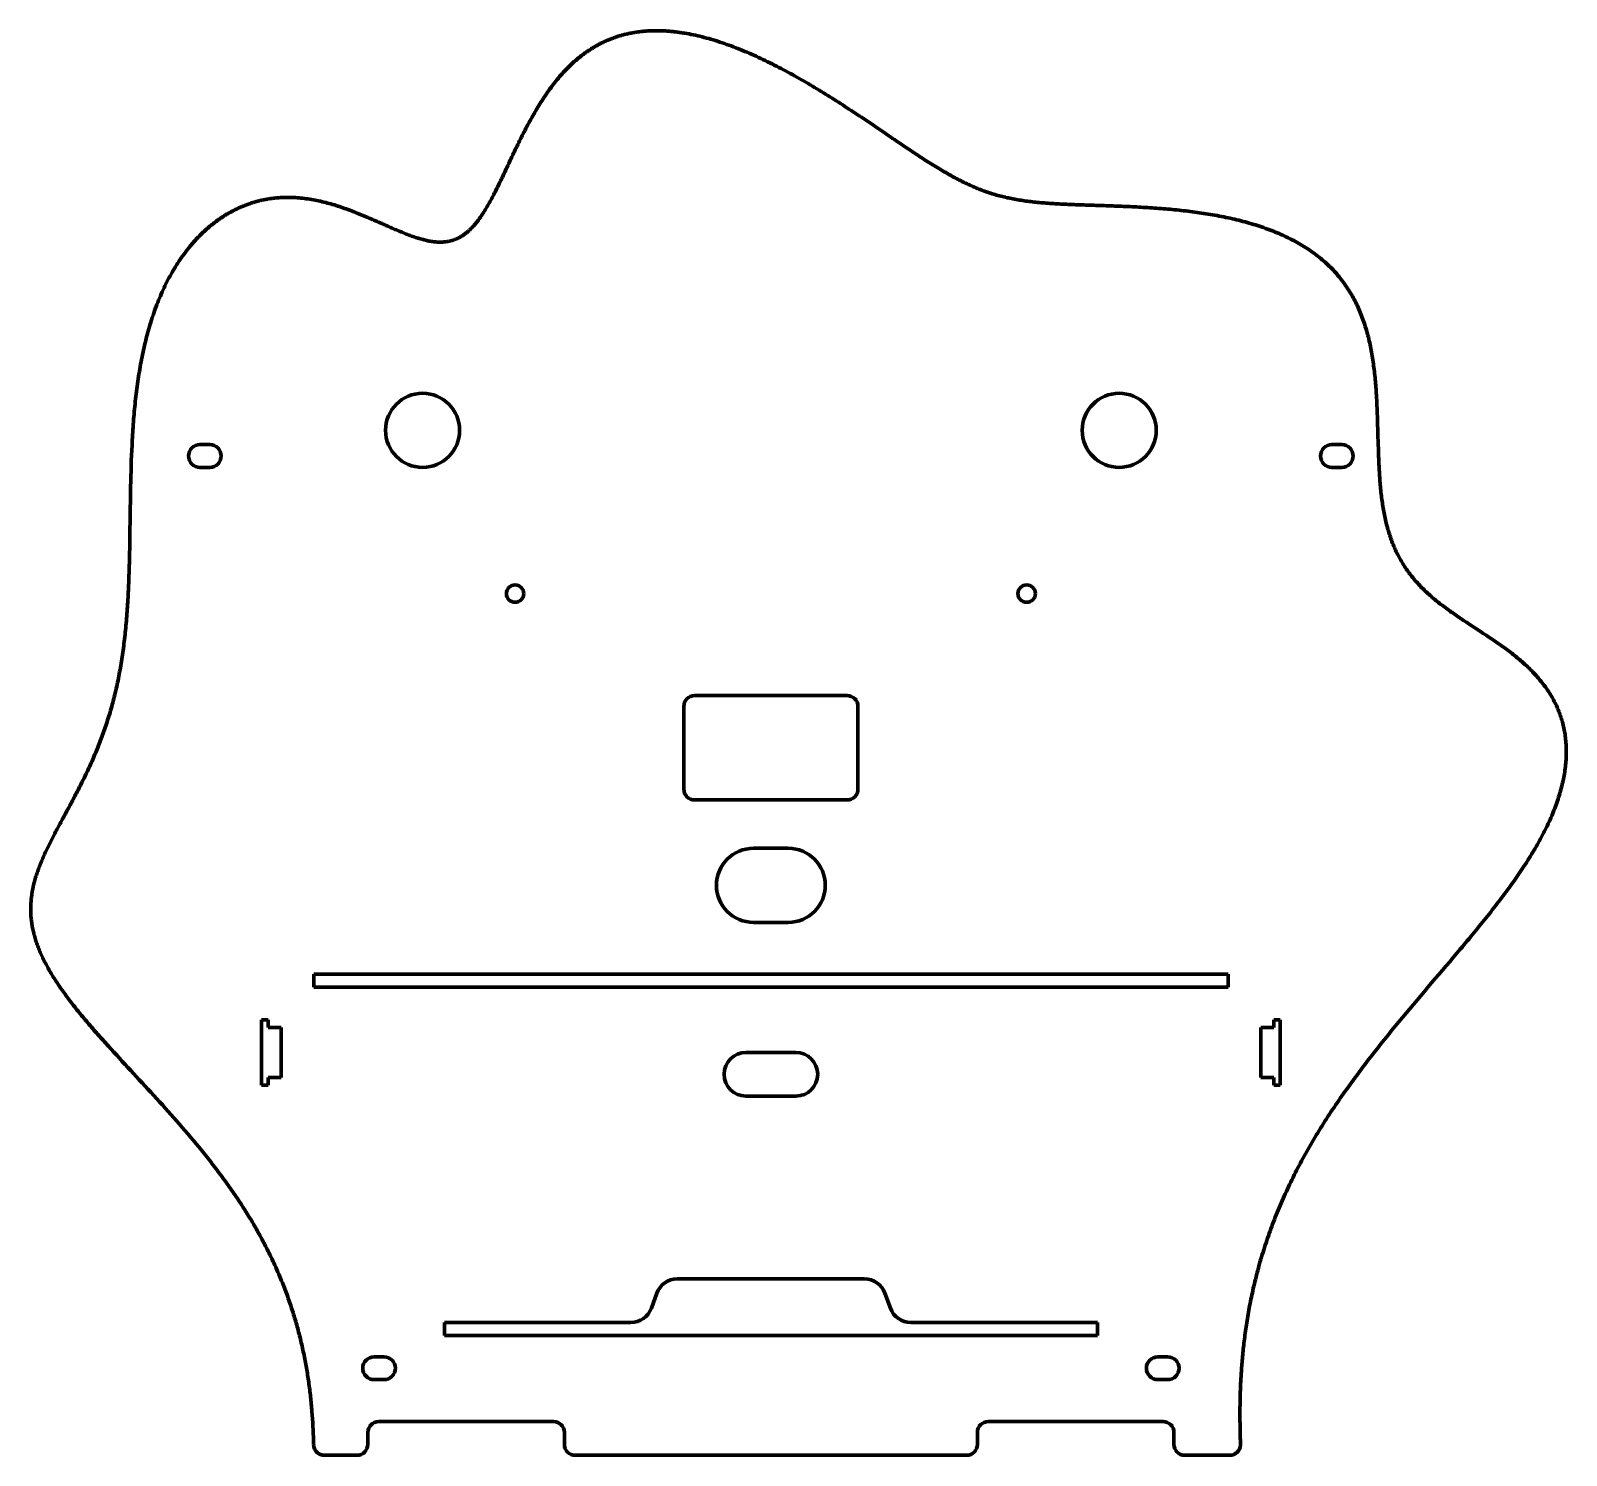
# Model space of a CAD drawing. Header units: millimetres. Extents: x -265 to 441, y -204 to 451.
import ezdxf

# ---------------------------------------------------------------- set-up
doc = ezdxf.new("R2010")
doc.units = ezdxf.units.MM
doc.header["$MEASUREMENT"] = 0
doc.layers.add('Visibile', color=7, linetype='Continuous', lineweight=0)

msp = doc.modelspace()

# ---------------------------------------------------------------- linework, layer by layer
at = {"layer": 'Visibile', "color": 7, "lineweight": 70}
for p, q in [((-187.05, 260.42), (-182.55, 260.42)), ((332.95, 260.42), (337.45, 260.42)), ((-182.55, 249.92), (-187.05, 249.92)), ((337.45, 249.92), (332.95, 249.92)), ((40.2, 145.17), (110.2, 145.17)), ((35.2, 102.17), (35.2, 140.17)), ((115.2, 140.17), (115.2, 102.17)), ((110.2, 97.17), (40.2, 97.17)), ((67.2, 74.97), (83.2, 74.97)), ((83.2, 40.97), (67.2, 40.97)), ((-134.8, 11.17), (-134.8, 17.17)), ((-134.8, 17.17), (285.2, 17.17)), ((285.2, 17.17), (285.2, 11.17)), ((-18.8, 11.17), (-134.8, 11.17)), ((169.2, 11.17), (-18.8, 11.17)), ((285.2, 11.17), (169.2, 11.17)), ((-158.8, -33.83), (-158.8, -3.83)), ((-158.8, -3.83), (-155.8, -3.83)), ((-155.8, -3.83), (-155.8, -7.33)), ((306.2, -7.33), (306.2, -3.83)), ((306.2, -3.83), (309.2, -3.83)), ((309.2, -3.83), (309.2, -33.83)), ((-155.8, -7.33), (-149.8, -7.33)), ((-149.8, -7.33), (-149.8, -30.33)), ((300.2, -30.33), (300.2, -7.33)), ((300.2, -7.33), (306.2, -7.33)), ((63.7, -18.83), (86.7, -18.83)), ((-155.8, -33.83), (-158.8, -33.83)), ((-149.8, -30.33), (-155.8, -30.33)), ((-155.8, -30.33), (-155.8, -33.83)), ((306.2, -30.33), (300.2, -30.33)), ((306.2, -33.83), (306.2, -30.33)), ((309.2, -33.83), (306.2, -33.83)), ((86.7, -38.83), (63.7, -38.83)), ((32.2, -122.83), (118.2, -122.83)), ((20.31, -136.25), (22.8, -129.41)), ((127.59, -129.41), (130.08, -136.25)), ((-74.8, -148.83), (-74.8, -142.83)), ((-74.8, -142.83), (10.92, -142.83)), ((139.48, -142.83), (225.2, -142.83)), ((225.2, -142.83), (225.2, -148.83)), ((-9.8, -148.83), (-74.8, -148.83)), ((160.2, -148.83), (-9.8, -148.83)), ((225.2, -148.83), (160.2, -148.83)), ((-107.05, -158.58), (-102.55, -158.58)), ((252.95, -158.58), (257.45, -158.58)), ((-102.55, -169.08), (-107.05, -169.08)), ((257.45, -169.08), (252.95, -169.08)), ((-104.94, -188.3), (-24.66, -188.3)), ((175.06, -188.3), (255.34, -188.3)), ((-109.94, -198.83), (-109.94, -193.3)), ((-19.66, -193.3), (-19.66, -198.83)), ((170.06, -198.83), (170.06, -193.3)), ((260.34, -193.3), (260.34, -198.83)), ((-129.85, -203.83), (-114.94, -203.83)), ((-14.66, -203.83), (165.06, -203.83)), ((265.34, -203.83), (285.91, -203.83))]:
    msp.add_line(p, q, dxfattribs=at)
msp.add_lwpolyline([(290.91, -198.68), (290.9, -198.31), (290.89, -197.94), (290.88, -197.55), (290.86, -197.15), (290.85, -196.74), (290.84, -196.33), (290.83, -195.9), (290.82, -195.46), (290.81, -195.02), (290.8, -194.56), (290.79, -194.1), (290.78, -193.63), (290.77, -193.14), (290.76, -192.65), (290.75, -192.15), (290.74, -191.64), (290.73, -191.12), (290.72, -190.6), (290.71, -190.06), (290.7, -189.51), (290.7, -188.96), (290.69, -188.39), (290.69, -187.82), (290.68, -187.24), (290.68, -186.65), (290.68, -186.05), (290.68, -185.45), (290.68, -184.83), (290.68, -184.21), (290.68, -183.58), (290.68, -182.94), (290.69, -182.29), (290.69, -181.63), (290.7, -180.97), (290.71, -180.3), (290.72, -179.61), (290.73, -178.93), (290.75, -178.23), (290.76, -177.53), (290.78, -176.82), (290.8, -176.1), (290.82, -175.37), (290.84, -174.64), (290.87, -173.89), (290.9, -173.15), (290.93, -172.39), (290.96, -171.63), (290.99, -170.86), (291.03, -170.08), (291.07, -169.29), (291.11, -168.5), (291.16, -167.71), (291.2, -166.9), (291.25, -166.09), (291.31, -165.27), (291.36, -164.45), (291.42, -163.62), (291.49, -162.78), (291.55, -161.94), (291.62, -161.09), (291.69, -160.23), (291.77, -159.37), (291.85, -158.5), (291.93, -157.63), (292.01, -156.75), (292.1, -155.87), (292.2, -154.98), (292.29, -154.08), (292.39, -153.18), (292.5, -152.28), (292.61, -151.36), (292.72, -150.45), (292.84, -149.53), (292.96, -148.6), (293.08, -147.67), (293.21, -146.73), (293.35, -145.79), (293.49, -144.84), (293.63, -143.89), (293.78, -142.94), (293.93, -141.98), (294.09, -141.02), (294.25, -140.05), (294.41, -139.08), (294.59, -138.1), (294.76, -137.12), (294.94, -136.14), (295.13, -135.15), (295.32, -134.16), (295.52, -133.16), (295.72, -132.16), (295.93, -131.16), (296.14, -130.15), (296.36, -129.15), (296.58, -128.13), (296.81, -127.12), (297.05, -126.1), (297.29, -125.08), (297.54, -124.05), (297.79, -123.03), (298.05, -122), (298.31, -120.96), (298.58, -119.93), (298.85, -118.89), (299.14, -117.85), (299.42, -116.81), (299.72, -115.76), (300.02, -114.72), (300.32, -113.67), (300.63, -112.62), (300.95, -111.56), (301.28, -110.51), (301.61, -109.45), (301.95, -108.39), (302.29, -107.33), (302.64, -106.27), (302.99, -105.21), (303.36, -104.14), (303.73, -103.08), (304.1, -102.01), (304.48, -100.94), (304.87, -99.87), (305.27, -98.8), (305.67, -97.73), (306.08, -96.66), (306.49, -95.58), (306.91, -94.51), (307.34, -93.43), (307.77, -92.35), (308.22, -91.28), (308.66, -90.2), (309.12, -89.12), (309.58, -88.04), (310.04, -86.96), (310.52, -85.89), (311, -84.81), (311.49, -83.73), (311.98, -82.65), (312.48, -81.57), (312.99, -80.49), (313.5, -79.4), (314.02, -78.32), (314.55, -77.24), (315.08, -76.16), (315.62, -75.08), (316.16, -74), (316.72, -72.92), (317.27, -71.85), (317.84, -70.77), (318.41, -69.69), (318.99, -68.61), (319.57, -67.53), (320.16, -66.45), (320.76, -65.38), (321.36, -64.3), (321.97, -63.23), (322.58, -62.15), (323.2, -61.08), (323.83, -60), (324.46, -58.93), (325.1, -57.86), (325.74, -56.79), (326.39, -55.72), (327.05, -54.65), (327.71, -53.58), (328.37, -52.51), (329.05, -51.45), (329.72, -50.38), (330.41, -49.32), (331.09, -48.25), (331.79, -47.19), (332.49, -46.13), (333.19, -45.07), (333.9, -44.01), (334.61, -42.95), (335.33, -41.89), (336.05, -40.84), (336.78, -39.78), (337.51, -38.73), (338.25, -37.68), (338.99, -36.63), (339.73, -35.58), (340.48, -34.53), (341.24, -33.48), (342, -32.44), (342.76, -31.39), (343.52, -30.35), (344.29, -29.31), (345.07, -28.27), (345.84, -27.23), (346.62, -26.19), (347.41, -25.15), (348.2, -24.12), (348.99, -23.08), (349.78, -22.05), (350.58, -21.02), (351.38, -19.99), (352.18, -18.96), (353.79, -16.91), (355.42, -14.87), (357.05, -12.83), (358.69, -10.79), (360.34, -8.76), (362, -6.74), (363.66, -4.72), (365.33, -2.71), (367, -0.71), (368.67, 1.29), (370.35, 3.28), (372.02, 5.27), (373.7, 7.25), (375.38, 9.23), (377.05, 11.2), (378.73, 13.16), (380.4, 15.12), (382.06, 17.07), (383.72, 19.02), (385.37, 20.96), (387.02, 22.9), (388.66, 24.83), (390.28, 26.76), (391.9, 28.67), (392.71, 29.63), (393.51, 30.59), (394.31, 31.54), (395.1, 32.5), (395.9, 33.45), (396.68, 34.4), (397.47, 35.35), (398.25, 36.3), (399.03, 37.25), (399.8, 38.19), (400.57, 39.14), (401.34, 40.08), (402.1, 41.02), (402.86, 41.96), (403.61, 42.9), (404.36, 43.84), (405.1, 44.78), (405.84, 45.71), (406.57, 46.65), (407.3, 47.58), (408.02, 48.51), (408.74, 49.44), (409.46, 50.37), (410.16, 51.3), (410.86, 52.22), (411.56, 53.15), (412.25, 54.07), (412.93, 54.99), (413.61, 55.91), (414.28, 56.83), (414.95, 57.75), (415.61, 58.67), (416.26, 59.58), (416.9, 60.5), (417.54, 61.41), (418.18, 62.32), (418.8, 63.23), (419.42, 64.14), (420.03, 65.05), (420.63, 65.95), (421.23, 66.86), (421.82, 67.76), (422.4, 68.66), (422.97, 69.56), (423.54, 70.46), (424.1, 71.36), (424.65, 72.26), (425.19, 73.15), (425.73, 74.04), (426.25, 74.94), (426.77, 75.83), (427.28, 76.72), (427.78, 77.6), (428.27, 78.49), (428.76, 79.37), (429.23, 80.26), (429.7, 81.14), (430.16, 82.02), (430.6, 82.9), (431.04, 83.77), (431.47, 84.65), (431.9, 85.52), (432.31, 86.39), (432.71, 87.26), (433.1, 88.13), (433.49, 89), (433.86, 89.86), (434.23, 90.73), (434.58, 91.59), (434.93, 92.45), (435.26, 93.31), (435.59, 94.16), (435.91, 95.02), (436.21, 95.87), (436.51, 96.72), (436.79, 97.57), (437.07, 98.42), (437.34, 99.26), (437.59, 100.11), (437.84, 100.95), (438.07, 101.79), (438.3, 102.62), (438.51, 103.46), (438.72, 104.29), (438.91, 105.12), (439.09, 105.95), (439.27, 106.77), (439.43, 107.6), (439.58, 108.42), (439.72, 109.23), (439.85, 110.05), (439.97, 110.86), (440.08, 111.67), (440.18, 112.48), (440.26, 113.28), (440.34, 114.09), (440.41, 114.88), (440.46, 115.68), (440.51, 116.47), (440.54, 117.26), (440.56, 118.05), (440.58, 118.83), (440.58, 119.61), (440.57, 120.39), (440.55, 121.16), (440.52, 121.93), (440.47, 122.69), (440.42, 123.46), (440.36, 124.21), (440.28, 124.97), (440.2, 125.72), (440.1, 126.47), (440, 127.21), (439.88, 127.95), (439.75, 128.68), (439.62, 129.42), (439.47, 130.14), (439.31, 130.87), (439.14, 131.58), (438.96, 132.3), (438.77, 133.01), (438.57, 133.71), (438.36, 134.42), (438.14, 135.11), (437.91, 135.8), (437.67, 136.49), (437.42, 137.18), (437.16, 137.85), (436.89, 138.53), (436.61, 139.2), (436.32, 139.86), (436.02, 140.52), (435.71, 141.18), (435.39, 141.83), (435.06, 142.47), (434.73, 143.11), (434.38, 143.75), (434.03, 144.38), (433.66, 145), (433.29, 145.62), (432.91, 146.24), (432.52, 146.85), (432.12, 147.46), (431.71, 148.06), (431.3, 148.65), (430.87, 149.24), (430.44, 149.83), (430, 150.41), (429.56, 150.99), (429.1, 151.56), (428.64, 152.13), (428.17, 152.69), (427.69, 153.25), (427.21, 153.8), (426.72, 154.35), (426.22, 154.89), (425.71, 155.43), (425.2, 155.96), (424.68, 156.49), (424.16, 157.02), (423.63, 157.54), (423.09, 158.06), (422.55, 158.57), (422, 159.08), (421.45, 159.59), (420.89, 160.09), (420.33, 160.58), (419.76, 161.08), (419.18, 161.57), (418.61, 162.05), (418.02, 162.53), (417.43, 163.01), (416.84, 163.49), (416.24, 163.96), (415.64, 164.43), (415.04, 164.9), (414.43, 165.36), (413.82, 165.82), (413.21, 166.28), (412.59, 166.73), (411.97, 167.18), (411.34, 167.63), (410.72, 168.08), (410.09, 168.53), (408.82, 169.41), (407.55, 170.28), (406.27, 171.15), (404.99, 172.01), (403.7, 172.87), (402.41, 173.72), (401.11, 174.57), (398.53, 176.26), (397.24, 177.11), (395.95, 177.95), (394.67, 178.8), (393.4, 179.64), (392.13, 180.49), (390.87, 181.35), (389.62, 182.2), (389, 182.63), (388.39, 183.07), (387.77, 183.5), (387.16, 183.94), (386.55, 184.37), (385.95, 184.81), (385.35, 185.25), (384.75, 185.7), (384.16, 186.14), (383.57, 186.59), (382.98, 187.04), (382.4, 187.49), (381.83, 187.95), (381.25, 188.4), (380.69, 188.86), (380.12, 189.33), (379.57, 189.8), (379.01, 190.26), (378.46, 190.74), (377.92, 191.21), (377.38, 191.69), (376.85, 192.18), (376.33, 192.66), (375.8, 193.15), (375.29, 193.65), (374.78, 194.15), (374.28, 194.65), (373.78, 195.15), (373.29, 195.66), (372.8, 196.18), (372.32, 196.7), (371.85, 197.22), (371.38, 197.75), (370.92, 198.28), (370.47, 198.81), (370.02, 199.36), (369.58, 199.9), (369.14, 200.45), (368.71, 201.01), (368.29, 201.56), (367.88, 202.13), (367.47, 202.7), (367.07, 203.27), (366.68, 203.85), (366.29, 204.44), (365.91, 205.03), (365.54, 205.62), (365.17, 206.22), (364.81, 206.82), (364.46, 207.43), (364.11, 208.05), (363.78, 208.67), (363.44, 209.3), (363.12, 209.93), (362.8, 210.56), (362.49, 211.2), (362.19, 211.85), (361.89, 212.5), (361.6, 213.16), (361.32, 213.82), (361.04, 214.49), (360.77, 215.16), (360.51, 215.84), (360.25, 216.53), (360, 217.22), (359.76, 217.91), (359.53, 218.61), (359.3, 219.31), (359.07, 220.02), (358.86, 220.74), (358.65, 221.46), (358.44, 222.19), (358.24, 222.92), (358.05, 223.65), (357.87, 224.39), (357.69, 225.14), (357.51, 225.89), (357.35, 226.65), (357.18, 227.41), (357.03, 228.17), (356.88, 228.94), (356.73, 229.72), (356.59, 230.5), (356.46, 231.28), (356.33, 232.07), (356.2, 232.87), (356.08, 233.66), (355.97, 234.47), (355.86, 235.27), (355.75, 236.08), (355.65, 236.9), (355.55, 237.72), (355.46, 238.54), (355.38, 239.37), (355.29, 240.2), (355.21, 241.04), (355.14, 241.88), (355.06, 242.72), (354.99, 243.57), (354.93, 244.42), (354.87, 245.27), (354.81, 246.13), (354.75, 246.99), (354.7, 247.85), (354.65, 248.72), (354.6, 249.59), (354.56, 250.46), (354.52, 251.34), (354.47, 252.22), (354.44, 253.1), (354.4, 253.98), (354.37, 254.87), (354.3, 256.65), (354.24, 258.44), (354.19, 260.24), (354.13, 262.04), (354.08, 263.85), (354.03, 265.67), (353.98, 267.5), (353.93, 269.32), (353.88, 271.15), (353.82, 272.99), (353.75, 274.82), (353.68, 276.66), (353.6, 278.49), (353.51, 280.33), (353.41, 282.16), (353.36, 283.07), (353.3, 283.99), (353.24, 284.9), (353.17, 285.81), (353.11, 286.73), (353.03, 287.64), (352.96, 288.55), (352.88, 289.45), (352.8, 290.36), (352.71, 291.26), (352.62, 292.17), (352.52, 293.07), (352.42, 293.97), (352.32, 294.86), (352.21, 295.76), (352.09, 296.65), (351.97, 297.54), (351.84, 298.43), (351.71, 299.31), (351.57, 300.2), (351.43, 301.08), (351.28, 301.95), (351.13, 302.83), (350.96, 303.7), (350.8, 304.56), (350.62, 305.43), (350.44, 306.29), (350.26, 307.15), (350.06, 308), (349.86, 308.85), (349.65, 309.69), (349.44, 310.54), (349.22, 311.37), (348.99, 312.21), (348.75, 313.04), (348.5, 313.86), (348.25, 314.68), (347.99, 315.5), (347.73, 316.31), (347.45, 317.12), (347.17, 317.92), (346.87, 318.72), (346.57, 319.51), (346.27, 320.3), (345.95, 321.08), (345.62, 321.86), (345.29, 322.63), (344.95, 323.4), (344.6, 324.16), (344.24, 324.92), (343.87, 325.67), (343.49, 326.41), (343.1, 327.15), (342.71, 327.89), (342.3, 328.61), (341.89, 329.34), (341.47, 330.05), (341.04, 330.76), (340.59, 331.46), (340.14, 332.16), (339.68, 332.85), (339.21, 333.54), (338.74, 334.22), (338.25, 334.89), (337.75, 335.55), (337.24, 336.21), (336.73, 336.87), (336.2, 337.51), (335.67, 338.15), (335.12, 338.78), (334.57, 339.41), (334, 340.03), (333.43, 340.64), (332.85, 341.25), (332.26, 341.85), (331.66, 342.44), (331.04, 343.02), (330.43, 343.6), (329.8, 344.17), (329.16, 344.74), (328.51, 345.29), (327.85, 345.84), (327.19, 346.39), (326.51, 346.92), (325.83, 347.45), (325.14, 347.98), (324.43, 348.49), (323.72, 349), (323, 349.5), (322.28, 349.99), (321.54, 350.48), (320.79, 350.96), (320.04, 351.43), (319.28, 351.9), (318.51, 352.36), (317.73, 352.81), (316.94, 353.25), (316.15, 353.69), (315.35, 354.12), (314.54, 354.54), (313.72, 354.96), (312.89, 355.37), (312.06, 355.77), (311.22, 356.17), (310.37, 356.56), (309.52, 356.94), (308.65, 357.31), (307.78, 357.68), (306.91, 358.04), (306.03, 358.4), (305.14, 358.75), (304.24, 359.09), (303.34, 359.42), (302.43, 359.75), (301.52, 360.07), (300.6, 360.39), (299.67, 360.69), (298.74, 361), (297.8, 361.29), (296.86, 361.58), (295.91, 361.87), (294.96, 362.14), (294, 362.41), (293.04, 362.68), (292.07, 362.94), (291.1, 363.19), (290.13, 363.43), (289.15, 363.68), (288.16, 363.91), (287.18, 364.14), (286.18, 364.36), (285.19, 364.58), (284.19, 364.79), (283.19, 365), (282.18, 365.2), (281.17, 365.4), (280.16, 365.59), (279.15, 365.77), (278.13, 365.95), (277.11, 366.13), (276.09, 366.3), (275.07, 366.46), (274.05, 366.62), (273.02, 366.78), (271.99, 366.93), (270.96, 367.07), (269.93, 367.21), (268.9, 367.35), (267.87, 367.48), (266.83, 367.61), (265.8, 367.73), (264.76, 367.85), (263.73, 367.97), (262.69, 368.08), (261.65, 368.19), (260.62, 368.29), (259.58, 368.39), (258.55, 368.49), (257.51, 368.58), (256.48, 368.67), (255.45, 368.76), (254.41, 368.84), (253.38, 368.92), (252.35, 369), (251.33, 369.07), (250.3, 369.14), (249.27, 369.21), (248.25, 369.28), (247.23, 369.34), (246.21, 369.4), (245.19, 369.46), (244.18, 369.51), (243.16, 369.57), (242.15, 369.62), (241.14, 369.67), (240.14, 369.71), (239.14, 369.76), (238.14, 369.8), (237.14, 369.84), (236.15, 369.89), (235.16, 369.92), (234.18, 369.96), (233.19, 370), (232.22, 370.03), (231.24, 370.07), (230.27, 370.1), (229.3, 370.14), (228.34, 370.17), (227.38, 370.2), (226.43, 370.23), (225.48, 370.26), (224.53, 370.29), (223.59, 370.32), (222.66, 370.35), (221.73, 370.38), (220.8, 370.41), (219.88, 370.44), (218.96, 370.48), (218.05, 370.51), (217.14, 370.54), (216.24, 370.57), (215.34, 370.61), (214.45, 370.64), (213.56, 370.68), (212.68, 370.71), (211.8, 370.75), (210.93, 370.79), (210.07, 370.83), (209.21, 370.87), (208.35, 370.92), (207.5, 370.96), (206.65, 371.01), (205.82, 371.06), (204.98, 371.11), (204.15, 371.17), (203.33, 371.22), (202.51, 371.28), (201.7, 371.34), (200.89, 371.41), (200.09, 371.47), (199.29, 371.54), (198.5, 371.61), (197.71, 371.69), (196.93, 371.77), (196.16, 371.85), (195.38, 371.93), (194.62, 372.02), (193.86, 372.11), (193.1, 372.21), (192.35, 372.31), (191.6, 372.41), (190.86, 372.52), (190.12, 372.63), (189.39, 372.75), (188.66, 372.87), (187.93, 372.99), (187.21, 373.12), (186.49, 373.26), (185.78, 373.4), (185.07, 373.54), (184.36, 373.69), (183.66, 373.84), (182.96, 374), (182.26, 374.16), (181.57, 374.33), (180.88, 374.5), (180.19, 374.68), (179.5, 374.87), (178.82, 375.06), (178.14, 375.25), (177.46, 375.46), (176.78, 375.66), (176.1, 375.88), (175.43, 376.1), (174.75, 376.32), (174.08, 376.56), (173.4, 376.79), (172.73, 377.04), (172.06, 377.29), (171.39, 377.55), (170.72, 377.81), (170.04, 378.08), (169.37, 378.36), (168.7, 378.64), (168.02, 378.93), (167.35, 379.23), (166.67, 379.53), (165.99, 379.84), (165.31, 380.16), (164.63, 380.49), (163.95, 380.82), (163.26, 381.15), (162.57, 381.5), (161.88, 381.85), (161.19, 382.21), (160.5, 382.58), (159.8, 382.95), (159.09, 383.33), (158.39, 383.71), (157.68, 384.11), (156.97, 384.51), (156.26, 384.91), (155.54, 385.33), (154.81, 385.75), (154.09, 386.17), (153.36, 386.61), (152.62, 387.05), (151.89, 387.49), (151.14, 387.95), (150.4, 388.41), (149.65, 388.87), (148.89, 389.34), (148.13, 389.82), (147.37, 390.3), (146.6, 390.79), (145.83, 391.29), (145.05, 391.79), (144.27, 392.3), (143.48, 392.81), (142.69, 393.33), (141.89, 393.85), (141.09, 394.38), (140.29, 394.91), (139.48, 395.45), (138.66, 396), (137.84, 396.54), (137.02, 397.1), (136.19, 397.65), (135.35, 398.22), (134.51, 398.78), (133.67, 399.35), (132.82, 399.93), (131.97, 400.51), (131.11, 401.09), (130.25, 401.67), (129.38, 402.26), (128.51, 402.86), (127.63, 403.45), (126.75, 404.05), (125.86, 404.65), (124.97, 405.26), (124.07, 405.86), (123.17, 406.47), (122.27, 407.08), (121.36, 407.7), (120.44, 408.31), (119.53, 408.93), (118.6, 409.55), (117.68, 410.17), (116.75, 410.79), (115.81, 411.41), (114.87, 412.04), (113.93, 412.66), (112.98, 413.29), (112.03, 413.91), (111.07, 414.54), (110.11, 415.17), (109.15, 415.79), (108.18, 416.42), (107.21, 417.05), (106.24, 417.67), (105.26, 418.3), (104.28, 418.92), (103.29, 419.54), (102.3, 420.16), (101.31, 420.78), (100.32, 421.4), (99.32, 422.02), (98.32, 422.63), (97.32, 423.24), (96.31, 423.85), (95.3, 424.46), (94.29, 425.07), (93.27, 425.67), (92.26, 426.27), (91.24, 426.86), (90.21, 427.45), (89.19, 428.04), (88.16, 428.63), (87.14, 429.21), (86.11, 429.78), (85.08, 430.36), (84.04, 430.92), (83.01, 431.49), (81.97, 432.04), (80.93, 432.6), (79.89, 433.14), (78.85, 433.69), (77.81, 434.22), (76.77, 434.75), (75.73, 435.28), (74.68, 435.8), (73.64, 436.31), (72.6, 436.82), (71.55, 437.32), (70.51, 437.81), (69.46, 438.29), (68.42, 438.77), (67.37, 439.24), (66.32, 439.71), (65.28, 440.16), (64.24, 440.61), (63.19, 441.05), (62.15, 441.49), (61.11, 441.91), (60.06, 442.32), (59.02, 442.73), (57.98, 443.13), (56.94, 443.52), (55.91, 443.9), (54.87, 444.27), (53.84, 444.63), (52.8, 444.98), (51.77, 445.33), (50.75, 445.66), (49.72, 445.98), (48.69, 446.29), (47.67, 446.6), (46.65, 446.89), (45.63, 447.17), (44.62, 447.44), (43.6, 447.7), (42.59, 447.95), (41.59, 448.19), (40.58, 448.42), (39.58, 448.64), (38.58, 448.84), (37.59, 449.04), (36.6, 449.22), (35.61, 449.39), (35.12, 449.47), (34.62, 449.55), (34.13, 449.63), (33.64, 449.7), (33.15, 449.77), (32.67, 449.83), (32.18, 449.9), (31.69, 449.96), (31.21, 450.02), (30.72, 450.07), (30.24, 450.12), (29.76, 450.17), (29.28, 450.22), (28.8, 450.26), (28.32, 450.3), (27.84, 450.33), (27.36, 450.37), (26.89, 450.4), (26.41, 450.42), (25.94, 450.45), (25.47, 450.47), (25, 450.49), (24.53, 450.5), (24.06, 450.51), (23.59, 450.52), (23.12, 450.53), (22.66, 450.53), (22.19, 450.53), (21.73, 450.52), (21.27, 450.52), (20.81, 450.51), (20.35, 450.49), (19.89, 450.47), (19.43, 450.45), (18.98, 450.43), (18.52, 450.4), (18.07, 450.37), (17.62, 450.34), (17.17, 450.31), (16.72, 450.27), (16.27, 450.22), (15.82, 450.18), (15.38, 450.13), (14.93, 450.08), (14.49, 450.02), (14.05, 449.96), (13.61, 449.9), (13.17, 449.83), (12.73, 449.77), (12.3, 449.69), (11.86, 449.62), (11.43, 449.54), (11, 449.46), (10.57, 449.38), (10.14, 449.29), (9.71, 449.2), (9.29, 449.1), (8.86, 449), (8.44, 448.9), (8.02, 448.8), (7.6, 448.69), (7.18, 448.58), (6.76, 448.47), (6.35, 448.35), (5.93, 448.23), (5.52, 448.11), (5.11, 447.98), (4.7, 447.85), (4.29, 447.72), (3.89, 447.58), (3.48, 447.44), (3.08, 447.3), (2.68, 447.15), (2.28, 447.01), (1.88, 446.85), (1.48, 446.7), (1.08, 446.54), (0.69, 446.38), (0.3, 446.21), (-0.09, 446.05), (-0.48, 445.88), (-0.87, 445.7), (-1.26, 445.53), (-1.64, 445.34), (-2.02, 445.16), (-2.41, 444.98), (-2.79, 444.79), (-3.16, 444.59), (-3.54, 444.4), (-3.92, 444.2), (-4.29, 444), (-4.66, 443.79), (-5.03, 443.59), (-5.4, 443.38), (-5.77, 443.16), (-6.14, 442.95), (-6.5, 442.73), (-6.86, 442.51), (-7.22, 442.28), (-7.58, 442.05), (-7.94, 441.82), (-8.3, 441.59), (-8.65, 441.35), (-9, 441.11), (-9.36, 440.87), (-9.7, 440.63), (-10.05, 440.38), (-10.4, 440.13), (-10.74, 439.88), (-11.09, 439.62), (-11.43, 439.36), (-11.77, 439.1), (-12.11, 438.84), (-12.45, 438.57), (-12.78, 438.3), (-13.12, 438.03), (-13.78, 437.48), (-14.44, 436.92), (-15.09, 436.34), (-15.73, 435.76), (-16.37, 435.17), (-17, 434.57), (-17.63, 433.96), (-18.25, 433.34), (-18.86, 432.71), (-19.47, 432.07), (-20.07, 431.43), (-20.67, 430.77), (-21.25, 430.11), (-21.84, 429.43), (-22.42, 428.75), (-22.99, 428.07), (-23.55, 427.37), (-24.12, 426.67), (-24.67, 425.96), (-25.22, 425.24), (-25.76, 424.52), (-26.3, 423.79), (-26.83, 423.05), (-27.36, 422.31), (-27.88, 421.56), (-28.4, 420.81), (-28.91, 420.05), (-29.42, 419.29), (-29.92, 418.52), (-30.42, 417.74), (-30.91, 416.96), (-31.4, 416.18), (-31.88, 415.39), (-32.35, 414.6), (-32.83, 413.81), (-33.29, 413.01), (-33.76, 412.21), (-34.22, 411.4), (-34.67, 410.6), (-35.12, 409.79), (-35.57, 408.97), (-36.01, 408.16), (-36.45, 407.35), (-36.88, 406.53), (-37.31, 405.71), (-37.74, 404.89), (-38.16, 404.07), (-38.58, 403.25), (-39, 402.43), (-39.41, 401.61), (-39.82, 400.79), (-40.22, 399.97), (-40.63, 399.15), (-41.02, 398.33), (-41.42, 397.52), (-41.81, 396.7), (-42.21, 395.89), (-42.59, 395.07), (-42.98, 394.26), (-43.36, 393.46), (-43.74, 392.65), (-44.12, 391.85), (-44.5, 391.05), (-44.87, 390.25), (-45.24, 389.46), (-45.61, 388.67), (-45.98, 387.89), (-46.35, 387.11), (-46.71, 386.33), (-47.07, 385.56), (-47.43, 384.79), (-47.79, 384.03), (-48.15, 383.28), (-48.51, 382.52), (-48.87, 381.78), (-49.22, 381.04), (-49.58, 380.31), (-49.93, 379.58), (-50.29, 378.86), (-50.64, 378.15), (-50.99, 377.44), (-51.34, 376.74), (-51.69, 376.05), (-52.04, 375.37), (-52.4, 374.69), (-52.75, 374.02), (-53.1, 373.36), (-53.45, 372.71), (-53.8, 372.07), (-54.15, 371.44), (-54.51, 370.81), (-54.86, 370.19), (-55.21, 369.59), (-55.57, 368.99), (-55.92, 368.4), (-56.28, 367.82), (-56.64, 367.25), (-57, 366.69), (-57.36, 366.15), (-57.72, 365.61), (-58.08, 365.08), (-58.44, 364.56), (-58.81, 364.06), (-59.18, 363.56), (-59.54, 363.08), (-59.92, 362.6), (-60.29, 362.14), (-60.66, 361.69), (-61.04, 361.25), (-61.42, 360.82), (-61.8, 360.41), (-62.18, 360), (-62.57, 359.61), (-62.96, 359.23), (-63.15, 359.04), (-63.35, 358.86), (-63.55, 358.68), (-63.74, 358.5), (-63.94, 358.32), (-64.14, 358.15), (-64.34, 357.99), (-64.54, 357.82), (-64.74, 357.66), (-64.94, 357.5), (-65.14, 357.34), (-65.35, 357.19), (-65.55, 357.04), (-65.75, 356.89), (-65.96, 356.75), (-66.17, 356.61), (-66.37, 356.47), (-66.58, 356.34), (-66.79, 356.2), (-67, 356.08), (-67.21, 355.95), (-67.42, 355.83), (-67.63, 355.71), (-67.84, 355.59), (-68.06, 355.48), (-68.27, 355.37), (-68.48, 355.26), (-68.7, 355.16), (-68.92, 355.06), (-69.14, 354.96), (-69.35, 354.86), (-69.57, 354.77), (-69.79, 354.68), (-70.01, 354.6), (-70.24, 354.52), (-70.46, 354.44), (-70.68, 354.36), (-70.91, 354.29), (-71.13, 354.22), (-71.36, 354.15), (-71.59, 354.09), (-71.82, 354.02), (-72.05, 353.97), (-72.28, 353.91), (-72.51, 353.86), (-72.74, 353.81), (-72.98, 353.76), (-73.21, 353.72), (-73.45, 353.68), (-73.68, 353.64), (-73.92, 353.61), (-74.16, 353.58), (-74.4, 353.55), (-74.64, 353.52), (-74.88, 353.5), (-75.12, 353.48), (-75.37, 353.46), (-75.61, 353.45), (-76.11, 353.43), (-76.6, 353.42), (-77.1, 353.42), (-77.61, 353.43), (-78.12, 353.46), (-78.63, 353.49), (-79.15, 353.54), (-79.68, 353.6), (-80.2, 353.66), (-80.74, 353.74), (-81.27, 353.83), (-81.81, 353.93), (-82.36, 354.03), (-82.91, 354.15), (-83.46, 354.28), (-84.02, 354.41), (-84.58, 354.55), (-85.15, 354.71), (-85.73, 354.87), (-86.3, 355.04), (-86.88, 355.22), (-87.47, 355.4), (-88.06, 355.6), (-88.66, 355.8), (-89.26, 356.01), (-89.86, 356.22), (-90.47, 356.45), (-91.08, 356.68), (-91.7, 356.91), (-92.32, 357.15), (-92.95, 357.4), (-93.58, 357.66), (-94.22, 357.92), (-94.86, 358.18), (-95.5, 358.45), (-96.15, 358.72), (-96.81, 359), (-97.47, 359.28), (-98.13, 359.57), (-98.79, 359.86), (-99.47, 360.15), (-100.14, 360.45), (-100.82, 360.75), (-101.5, 361.05), (-102.19, 361.36), (-102.88, 361.66), (-103.58, 361.97), (-104.28, 362.28), (-104.98, 362.59), (-105.69, 362.91), (-106.4, 363.22), (-107.12, 363.53), (-107.84, 363.84), (-108.56, 364.16), (-109.29, 364.47), (-110.02, 364.78), (-110.76, 365.09), (-111.49, 365.4), (-112.24, 365.71), (-112.98, 366.02), (-113.73, 366.33), (-114.48, 366.63), (-115.24, 366.93), (-115.99, 367.23), (-116.76, 367.52), (-117.52, 367.81), (-118.29, 368.1), (-119.06, 368.38), (-119.83, 368.66), (-120.61, 368.94), (-121.39, 369.21), (-122.17, 369.47), (-122.95, 369.73), (-123.74, 369.99), (-124.53, 370.24), (-125.32, 370.48), (-126.12, 370.72), (-126.91, 370.95), (-127.71, 371.18), (-128.51, 371.39), (-129.31, 371.6), (-130.12, 371.81), (-130.93, 372), (-131.73, 372.19), (-132.54, 372.37), (-133.36, 372.54), (-134.17, 372.7), (-134.98, 372.86), (-135.8, 373), (-136.62, 373.14), (-137.44, 373.26), (-138.26, 373.38), (-139.08, 373.49), (-139.9, 373.58), (-140.72, 373.67), (-141.54, 373.74), (-142.37, 373.81), (-143.19, 373.86), (-144.02, 373.91), (-144.84, 373.94), (-145.67, 373.96), (-146.49, 373.97), (-147.32, 373.97), (-148.14, 373.95), (-148.97, 373.93), (-149.79, 373.89), (-150.2, 373.86), (-150.62, 373.84), (-151.03, 373.81), (-151.44, 373.78), (-151.85, 373.74), (-152.26, 373.7), (-152.67, 373.66), (-153.08, 373.61), (-153.49, 373.56), (-153.91, 373.51), (-154.32, 373.46), (-154.73, 373.4), (-155.14, 373.34), (-155.54, 373.27), (-155.95, 373.21), (-156.36, 373.14), (-156.77, 373.06), (-157.18, 372.98), (-157.59, 372.9), (-157.99, 372.82), (-158.4, 372.73), (-158.81, 372.64), (-159.21, 372.55), (-159.62, 372.45), (-160.02, 372.35), (-160.43, 372.25), (-160.83, 372.14), (-161.24, 372.03), (-161.64, 371.92), (-162.04, 371.8), (-162.44, 371.68), (-162.84, 371.56), (-163.25, 371.43), (-163.65, 371.3), (-164.04, 371.17), (-164.44, 371.03), (-164.84, 370.89), (-165.24, 370.75), (-165.64, 370.6), (-166.03, 370.45), (-166.43, 370.3), (-166.82, 370.14), (-167.21, 369.98), (-167.61, 369.82), (-168, 369.65), (-168.39, 369.49), (-168.78, 369.31), (-169.17, 369.14), (-169.56, 368.96), (-169.95, 368.78), (-170.33, 368.59), (-170.72, 368.4), (-171.1, 368.21), (-171.49, 368.01), (-171.87, 367.82), (-172.25, 367.62), (-172.63, 367.41), (-173.01, 367.2), (-173.39, 366.99), (-173.77, 366.78), (-174.15, 366.56), (-174.52, 366.34), (-174.89, 366.12), (-175.27, 365.89), (-175.64, 365.66), (-176.01, 365.43), (-176.38, 365.19), (-176.75, 364.95), (-177.12, 364.71), (-177.48, 364.46), (-177.85, 364.21), (-178.21, 363.96), (-178.57, 363.71), (-178.93, 363.45), (-179.29, 363.19), (-179.65, 362.93), (-180.01, 362.66), (-180.36, 362.39), (-180.72, 362.12), (-181.07, 361.84), (-181.42, 361.57), (-181.77, 361.28), (-182.12, 361), (-182.47, 360.71), (-182.82, 360.42), (-183.16, 360.13), (-183.5, 359.84), (-183.84, 359.54), (-184.18, 359.24), (-184.52, 358.93), (-184.86, 358.62), (-185.2, 358.32), (-185.53, 358), (-185.86, 357.69), (-186.19, 357.37), (-186.52, 357.05), (-186.85, 356.73), (-187.18, 356.4), (-187.5, 356.07), (-187.82, 355.74), (-188.14, 355.4), (-188.46, 355.07), (-188.78, 354.73), (-189.1, 354.39), (-189.41, 354.04), (-189.73, 353.69), (-190.04, 353.34), (-190.35, 352.99), (-190.65, 352.64), (-190.96, 352.28), (-191.27, 351.92), (-191.57, 351.56), (-192.17, 350.82), (-192.76, 350.08), (-193.35, 349.33), (-193.93, 348.57), (-194.5, 347.79), (-195.07, 347.01), (-195.63, 346.22), (-196.18, 345.42), (-196.72, 344.61), (-197.26, 343.8), (-197.79, 342.97), (-198.31, 342.14), (-198.83, 341.29), (-199.33, 340.44), (-199.83, 339.58), (-200.33, 338.71), (-200.81, 337.83), (-201.29, 336.95), (-201.76, 336.05), (-202.22, 335.15), (-202.68, 334.24), (-203.13, 333.33), (-203.57, 332.41), (-204, 331.47), (-204.43, 330.54), (-204.84, 329.59), (-205.26, 328.64), (-205.66, 327.68), (-206.06, 326.71), (-206.44, 325.74), (-206.83, 324.76), (-207.2, 323.78), (-207.57, 322.78), (-207.93, 321.79), (-208.28, 320.78), (-208.63, 319.77), (-208.97, 318.75), (-209.3, 317.73), (-209.62, 316.7), (-209.94, 315.67), (-210.25, 314.63), (-210.55, 313.58), (-210.85, 312.53), (-211.14, 311.48), (-211.42, 310.42), (-211.7, 309.35), (-211.97, 308.28), (-212.23, 307.21), (-212.49, 306.13), (-212.74, 305.04), (-212.98, 303.95), (-213.22, 302.86), (-213.45, 301.76), (-213.68, 300.66), (-213.9, 299.55), (-214.11, 298.44), (-214.32, 297.33), (-214.52, 296.21), (-214.72, 295.09), (-214.9, 293.96), (-215.09, 292.84), (-215.27, 291.7), (-215.44, 290.57), (-215.61, 289.43), (-215.77, 288.29), (-215.93, 287.14), (-216.08, 285.99), (-216.22, 284.84), (-216.37, 283.69), (-216.5, 282.53), (-216.63, 281.37), (-216.76, 280.21), (-216.88, 279.05), (-217, 277.88), (-217.11, 276.72), (-217.22, 275.55), (-217.33, 274.37), (-217.43, 273.2), (-217.52, 272.03), (-217.62, 270.85), (-217.7, 269.67), (-217.79, 268.49), (-217.87, 267.31), (-217.95, 266.12), (-218.02, 264.94), (-218.09, 263.75), (-218.16, 262.57), (-218.22, 261.38), (-218.28, 260.19), (-218.39, 257.81), (-218.5, 255.43), (-218.59, 253.05), (-218.67, 250.66), (-218.74, 248.28), (-218.8, 245.9), (-218.86, 243.51), (-218.91, 241.13), (-218.96, 238.75), (-219, 236.37), (-219.04, 234), (-219.07, 231.63), (-219.1, 229.27), (-219.13, 226.91), (-219.17, 224.55), (-219.2, 222.21), (-219.23, 219.86), (-219.26, 217.53), (-219.3, 215.2), (-219.34, 212.89), (-219.39, 210.58), (-219.44, 208.28), (-219.49, 205.99), (-219.52, 204.85), (-219.56, 203.71), (-219.59, 202.58), (-219.63, 201.44), (-219.66, 200.31), (-219.7, 199.19), (-219.75, 198.06), (-219.79, 196.94), (-219.84, 195.82), (-219.89, 194.71), (-219.94, 193.59), (-219.99, 192.49), (-220.05, 191.38), (-220.11, 190.28), (-220.17, 189.18), (-220.23, 188.08), (-220.3, 186.99), (-220.37, 185.9), (-220.45, 184.82), (-220.52, 183.73), (-220.6, 182.66), (-220.69, 181.58), (-220.77, 180.51), (-220.86, 179.44), (-220.95, 178.38), (-221.05, 177.32), (-221.15, 176.26), (-221.26, 175.21), (-221.36, 174.16), (-221.47, 173.12), (-221.59, 172.07), (-221.71, 171.04), (-221.83, 170), (-221.96, 168.98), (-222.08, 167.95), (-222.22, 166.93), (-222.36, 165.91), (-222.5, 164.9), (-222.64, 163.89), (-222.79, 162.89), (-222.95, 161.89), (-223.1, 160.89), (-223.27, 159.9), (-223.43, 158.91), (-223.6, 157.93), (-223.78, 156.95), (-223.95, 155.97), (-224.14, 155), (-224.32, 154.04), (-224.51, 153.08), (-224.71, 152.12), (-224.91, 151.17), (-225.11, 150.22), (-225.32, 149.27), (-225.53, 148.33), (-225.74, 147.4), (-225.96, 146.47), (-226.19, 145.54), (-226.41, 144.62), (-226.65, 143.7), (-226.88, 142.78), (-227.12, 141.87), (-227.37, 140.97), (-227.61, 140.07), (-227.87, 139.17), (-228.12, 138.28), (-228.38, 137.39), (-228.64, 136.51), (-228.91, 135.63), (-229.18, 134.76), (-229.46, 133.89), (-229.73, 133.02), (-230.01, 132.16), (-230.3, 131.3), (-230.59, 130.45), (-230.88, 129.6), (-231.18, 128.76), (-231.47, 127.92), (-231.78, 127.08), (-232.08, 126.25), (-232.39, 125.42), (-232.7, 124.6), (-233.02, 123.78), (-233.33, 122.97), (-233.65, 122.16), (-233.98, 121.35), (-234.3, 120.55), (-234.63, 119.75), (-234.96, 118.95), (-235.29, 118.16), (-235.63, 117.38), (-235.97, 116.6), (-236.31, 115.82), (-236.65, 115.04), (-236.99, 114.27), (-237.34, 113.51), (-237.69, 112.74), (-238.04, 111.98), (-238.39, 111.23), (-238.74, 110.48), (-239.1, 109.73), (-239.45, 108.99), (-239.81, 108.25), (-240.17, 107.51), (-240.53, 106.78), (-240.89, 106.05), (-241.25, 105.32), (-241.61, 104.6), (-241.98, 103.88), (-242.34, 103.16), (-242.7, 102.45), (-243.07, 101.74), (-243.43, 101.04), (-243.8, 100.33), (-244.17, 99.64), (-244.53, 98.94), (-244.9, 98.25), (-245.26, 97.56), (-245.63, 96.87), (-245.99, 96.19), (-246.36, 95.51), (-246.72, 94.83), (-247.45, 93.49), (-248.17, 92.15), (-248.89, 90.83), (-249.6, 89.52), (-249.95, 88.86), (-250.31, 88.21), (-250.66, 87.57), (-251, 86.92), (-251.35, 86.28), (-251.7, 85.64), (-252.04, 85), (-252.38, 84.37), (-252.72, 83.73), (-253.05, 83.1), (-253.38, 82.48), (-253.71, 81.85), (-254.04, 81.22), (-254.36, 80.6), (-254.68, 79.98), (-255, 79.36), (-255.32, 78.75), (-255.63, 78.13), (-255.93, 77.52), (-256.24, 76.91), (-256.54, 76.3), (-256.83, 75.69), (-257.13, 75.09), (-257.42, 74.48), (-257.7, 73.88), (-257.98, 73.28), (-258.26, 72.68), (-258.53, 72.08), (-258.79, 71.49), (-259.06, 70.89), (-259.31, 70.3), (-259.57, 69.7), (-259.82, 69.11), (-260.06, 68.52), (-260.3, 67.93), (-260.53, 67.34), (-260.76, 66.76), (-260.98, 66.17), (-261.2, 65.58), (-261.41, 65), (-261.61, 64.42), (-261.81, 63.83), (-262.01, 63.25), (-262.2, 62.67), (-262.38, 62.09), (-262.56, 61.51), (-262.73, 60.93), (-262.89, 60.35), (-263.05, 59.77), (-263.2, 59.19), (-263.34, 58.62), (-263.48, 58.04), (-263.62, 57.46), (-263.74, 56.89), (-263.86, 56.31), (-263.97, 55.74), (-264.08, 55.16), (-264.18, 54.58), (-264.27, 54.01), (-264.35, 53.43), (-264.43, 52.86), (-264.5, 52.28), (-264.56, 51.71), (-264.62, 51.13), (-264.67, 50.56), (-264.71, 49.98), (-264.75, 49.41), (-264.77, 48.83), (-264.79, 48.26), (-264.8, 47.68), (-264.81, 47.1), (-264.81, 46.53), (-264.8, 45.95), (-264.78, 45.37), (-264.75, 44.79), (-264.72, 44.22), (-264.68, 43.64), (-264.63, 43.06), (-264.57, 42.48), (-264.51, 41.9), (-264.44, 41.32), (-264.36, 40.74), (-264.27, 40.15), (-264.18, 39.57), (-264.08, 38.99), (-263.96, 38.4), (-263.85, 37.82), (-263.72, 37.23), (-263.59, 36.65), (-263.45, 36.06), (-263.3, 35.47), (-263.14, 34.88), (-262.98, 34.29), (-262.8, 33.7), (-262.63, 33.11), (-262.44, 32.52), (-262.24, 31.93), (-262.04, 31.33), (-261.83, 30.74), (-261.61, 30.14), (-261.39, 29.55), (-261.15, 28.95), (-260.91, 28.35), (-260.66, 27.75), (-260.41, 27.15), (-260.15, 26.54), (-259.88, 25.94), (-259.6, 25.34), (-259.31, 24.73), (-259.02, 24.13), (-258.72, 23.52), (-258.41, 22.91), (-258.1, 22.3), (-257.78, 21.69), (-257.45, 21.08), (-257.11, 20.46), (-256.77, 19.85), (-256.42, 19.23), (-256.07, 18.61), (-255.7, 18), (-255.33, 17.38), (-254.96, 16.75), (-254.58, 16.13), (-254.19, 15.51), (-253.79, 14.88), (-253.39, 14.26), (-252.98, 13.63), (-252.56, 13), (-252.14, 12.37), (-251.71, 11.74), (-251.28, 11.11), (-250.84, 10.48), (-250.39, 9.84), (-249.94, 9.2), (-249.48, 8.57), (-249.02, 7.93), (-248.55, 7.29), (-248.07, 6.65), (-247.59, 6), (-247.11, 5.36), (-246.61, 4.71), (-246.12, 4.07), (-245.61, 3.42), (-245.11, 2.77), (-244.59, 2.12), (-244.07, 1.47), (-243.55, 0.81), (-243.02, 0.16), (-242.49, -0.5), (-241.95, -1.16), (-241.41, -1.82), (-240.86, -2.48), (-240.31, -3.14), (-239.76, -3.8), (-239.2, -4.47), (-238.63, -5.13), (-238.06, -5.8), (-237.49, -6.47), (-236.91, -7.14), (-236.33, -7.81), (-235.75, -8.48), (-235.16, -9.15), (-234.57, -9.83), (-233.98, -10.5), (-233.38, -11.18), (-232.77, -11.86), (-232.17, -12.54), (-231.56, -13.22), (-230.95, -13.9), (-230.33, -14.59), (-229.72, -15.27), (-229.1, -15.96), (-227.85, -17.33), (-226.59, -18.72), (-225.32, -20.1), (-224.04, -21.49), (-222.76, -22.89), (-221.47, -24.29), (-220.17, -25.7), (-218.86, -27.11), (-217.55, -28.52), (-216.24, -29.94), (-214.92, -31.37), (-213.6, -32.8), (-212.27, -34.23), (-210.95, -35.67), (-209.62, -37.11), (-208.3, -38.56), (-206.97, -40.01), (-205.65, -41.46), (-204.33, -42.92), (-203.01, -44.38), (-201.69, -45.85), (-200.38, -47.32), (-199.07, -48.79), (-197.77, -50.27), (-196.47, -51.75), (-195.18, -53.23), (-193.9, -54.72), (-192.62, -56.21), (-191.35, -57.71), (-190.09, -59.21), (-188.84, -60.71), (-187.6, -62.21), (-186.37, -63.72), (-185.15, -65.23), (-183.94, -66.75), (-182.74, -68.26), (-182.14, -69.02), (-181.55, -69.78), (-180.96, -70.54), (-180.38, -71.31), (-179.79, -72.07), (-179.21, -72.83), (-178.64, -73.59), (-178.06, -74.36), (-177.49, -75.12), (-176.93, -75.89), (-176.36, -76.66), (-175.8, -77.42), (-175.25, -78.19), (-174.69, -78.96), (-174.14, -79.73), (-173.6, -80.5), (-173.05, -81.27), (-172.51, -82.04), (-171.98, -82.81), (-171.45, -83.59), (-170.92, -84.36), (-170.39, -85.13), (-169.87, -85.91), (-169.36, -86.68), (-168.84, -87.46), (-168.33, -88.23), (-167.83, -89.01), (-167.33, -89.79), (-166.83, -90.57), (-166.33, -91.35), (-165.84, -92.12), (-165.36, -92.9), (-164.88, -93.69), (-164.4, -94.47), (-163.92, -95.25), (-163.45, -96.03), (-162.98, -96.81), (-162.52, -97.6), (-162.06, -98.38), (-161.61, -99.16), (-161.16, -99.95), (-160.71, -100.74), (-160.27, -101.52), (-159.83, -102.31), (-159.4, -103.1), (-158.97, -103.88), (-158.54, -104.67), (-158.12, -105.46), (-157.7, -106.25), (-157.29, -107.04), (-156.88, -107.83), (-156.47, -108.62), (-156.07, -109.41), (-155.67, -110.21), (-155.28, -111), (-154.89, -111.79), (-154.5, -112.59), (-154.12, -113.38), (-153.74, -114.18), (-153.37, -114.97), (-153, -115.77), (-152.64, -116.57), (-152.28, -117.36), (-151.92, -118.16), (-151.57, -118.96), (-151.22, -119.76), (-150.87, -120.56), (-150.53, -121.36), (-150.2, -122.16), (-149.87, -122.96), (-149.54, -123.76), (-149.21, -124.56), (-148.89, -125.36), (-148.58, -126.17), (-148.26, -126.97), (-147.96, -127.77), (-147.65, -128.58), (-147.35, -129.38), (-147.06, -130.19), (-146.76, -131), (-146.47, -131.8), (-146.19, -132.61), (-145.91, -133.42), (-145.63, -134.23), (-145.36, -135.03), (-145.09, -135.84), (-144.83, -136.65), (-144.56, -137.46), (-144.31, -138.27), (-144.05, -139.09), (-143.8, -139.9), (-143.56, -140.71), (-143.32, -141.52), (-143.08, -142.34), (-142.84, -143.15), (-142.61, -143.97), (-142.39, -144.78), (-142.16, -145.6), (-141.94, -146.41), (-141.73, -147.23), (-141.51, -148.05), (-141.3, -148.86), (-141.1, -149.68), (-140.9, -150.5), (-140.7, -151.32), (-140.51, -152.14), (-140.32, -152.96), (-140.13, -153.78), (-139.94, -154.6), (-139.76, -155.43), (-139.59, -156.25), (-139.41, -157.07), (-139.24, -157.89), (-139.08, -158.72), (-138.92, -159.54), (-138.76, -160.37), (-138.6, -161.19), (-138.45, -162.02), (-138.3, -162.85), (-138.15, -163.68), (-138.01, -164.5), (-137.87, -165.33), (-137.73, -166.16), (-137.6, -166.99), (-137.47, -167.82), (-137.34, -168.65), (-137.22, -169.48), (-137.1, -170.31), (-136.99, -171.15), (-136.87, -171.98), (-136.76, -172.81), (-136.65, -173.65), (-136.55, -174.48), (-136.45, -175.32), (-136.35, -176.15), (-136.26, -176.99), (-136.17, -177.82), (-136.08, -178.66), (-135.99, -179.5), (-135.91, -180.34), (-135.83, -181.18), (-135.75, -182.02), (-135.68, -182.86), (-135.61, -183.7), (-135.48, -185.38), (-135.36, -187.06), (-135.25, -188.75), (-135.15, -190.44), (-135.07, -192.13), (-135, -193.83), (-134.94, -195.52), (-134.89, -197.22), (-134.85, -198.92)], dxfattribs=at)
for centre, radius in [((-84.8, 266.97), 17), ((235.2, 266.97), 17), ((-42.3, 191.97), 4), ((192.7, 191.97), 4)]:
    msp.add_circle(centre, radius, dxfattribs=at)
for points, knots in [([(-187.05, 249.92), (-189.95, 249.92), (-192.3, 252.27), (-192.3, 255.17), (-192.3, 258.07), (-189.95, 260.42), (-187.05, 260.42)], [0, 0, 0, 0, 1, 1, 1, 2, 2, 2, 2]), ([(-182.55, 260.42), (-179.65, 260.42), (-177.3, 258.07), (-177.3, 255.17), (-177.3, 252.27), (-179.65, 249.92), (-182.55, 249.92)], [0, 0, 0, 0, 1, 1, 1, 2, 2, 2, 2]), ([(332.95, 249.92), (330.05, 249.92), (327.7, 252.27), (327.7, 255.17), (327.7, 258.07), (330.05, 260.42), (332.95, 260.42)], [0, 0, 0, 0, 1, 1, 1, 2, 2, 2, 2]), ([(337.45, 260.42), (340.35, 260.42), (342.7, 258.07), (342.7, 255.17), (342.7, 252.27), (340.35, 249.92), (337.45, 249.92)], [0, 0, 0, 0, 1, 1, 1, 2, 2, 2, 2]), ([(67.2, 40.97), (57.81, 40.97), (50.2, 48.58), (50.2, 57.97), (50.2, 67.36), (57.81, 74.97), (67.2, 74.97)], [0, 0, 0, 0, 1, 1, 1, 2, 2, 2, 2]), ([(83.2, 74.97), (92.59, 74.97), (100.2, 67.36), (100.2, 57.97), (100.2, 48.58), (92.59, 40.97), (83.2, 40.97)], [0, 0, 0, 0, 1, 1, 1, 2, 2, 2, 2]), ([(63.7, -38.83), (58.18, -38.83), (53.7, -34.35), (53.7, -28.83), (53.7, -23.3), (58.18, -18.83), (63.7, -18.83)], [0, 0, 0, 0, 1, 1, 1, 2, 2, 2, 2]), ([(86.7, -18.83), (92.22, -18.83), (96.7, -23.3), (96.7, -28.83), (96.7, -34.35), (92.22, -38.83), (86.7, -38.83)], [0, 0, 0, 0, 1, 1, 1, 2, 2, 2, 2]), ([(-107.05, -169.08), (-109.95, -169.08), (-112.3, -166.73), (-112.3, -163.83), (-112.3, -160.93), (-109.95, -158.58), (-107.05, -158.58)], [0, 0, 0, 0, 1, 1, 1, 2, 2, 2, 2]), ([(-102.55, -158.58), (-99.65, -158.58), (-97.3, -160.93), (-97.3, -163.83), (-97.3, -166.73), (-99.65, -169.08), (-102.55, -169.08)], [0, 0, 0, 0, 1, 1, 1, 2, 2, 2, 2]), ([(252.95, -169.08), (250.05, -169.08), (247.7, -166.73), (247.7, -163.83), (247.7, -160.93), (250.05, -158.58), (252.95, -158.58)], [0, 0, 0, 0, 1, 1, 1, 2, 2, 2, 2]), ([(257.45, -158.58), (260.35, -158.58), (262.7, -160.93), (262.7, -163.83), (262.7, -166.73), (260.35, -169.08), (257.45, -169.08)], [0, 0, 0, 0, 1, 1, 1, 2, 2, 2, 2]), ([(-129.85, -203.83), (-130.5, -203.83), (-131.14, -203.7), (-131.75, -203.45), (-132.35, -203.21), (-132.9, -202.84), (-133.36, -202.39), (-133.82, -201.93), (-134.19, -201.39), (-134.45, -200.79), (-134.7, -200.2), (-134.84, -199.56), (-134.85, -198.92)], [0, 0, 0, 0, 1, 1, 1, 2, 2, 2, 3, 3, 3, 4, 4, 4, 4]), ([(290.91, -198.68), (290.93, -199.33), (290.82, -199.98), (290.59, -200.59), (290.36, -201.2), (290.01, -201.76), (289.57, -202.23), (289.13, -202.71), (288.59, -203.1), (288, -203.37), (287.67, -203.52), (287.33, -203.63), (286.98, -203.71), (286.63, -203.79), (286.27, -203.83), (285.91, -203.83)], [0, 0, 0, 0, 1, 1, 1, 2, 2, 2, 3, 3, 3, 4, 4, 4, 5, 5, 5, 5])]:
    msp.add_open_spline(points, degree=3, knots=knots, dxfattribs=at)
for points in [[(40.2, 145.17), (37.44, 145.17), (35.2, 142.93), (35.2, 140.17)], [(115.2, 140.17), (115.2, 142.93), (112.96, 145.17), (110.2, 145.17)], [(35.2, 102.17), (35.2, 99.41), (37.44, 97.17), (40.2, 97.17)], [(110.2, 97.17), (112.96, 97.17), (115.2, 99.41), (115.2, 102.17)], [(32.2, -122.83), (28, -122.83), (24.24, -125.46), (22.8, -129.41)], [(127.59, -129.41), (126.16, -125.46), (122.4, -122.83), (118.2, -122.83)], [(20.31, -136.25), (18.88, -140.2), (15.12, -142.83), (10.92, -142.83)], [(139.48, -142.83), (135.28, -142.83), (131.52, -140.2), (130.08, -136.25)], [(-104.94, -188.3), (-107.7, -188.3), (-109.94, -190.54), (-109.94, -193.3)], [(-19.66, -193.3), (-19.66, -190.54), (-21.9, -188.3), (-24.66, -188.3)], [(175.06, -188.3), (172.3, -188.3), (170.06, -190.54), (170.06, -193.3)], [(260.34, -193.3), (260.34, -190.54), (258.1, -188.3), (255.34, -188.3)], [(-109.94, -198.83), (-109.94, -201.59), (-112.18, -203.83), (-114.94, -203.83)], [(-14.66, -203.83), (-17.42, -203.83), (-19.66, -201.59), (-19.66, -198.83)], [(170.06, -198.83), (170.06, -201.59), (167.82, -203.83), (165.06, -203.83)], [(265.34, -203.83), (262.58, -203.83), (260.34, -201.59), (260.34, -198.83)]]:
    msp.add_open_spline(points, degree=3, dxfattribs=at)

doc.saveas('drawing.dxf')
